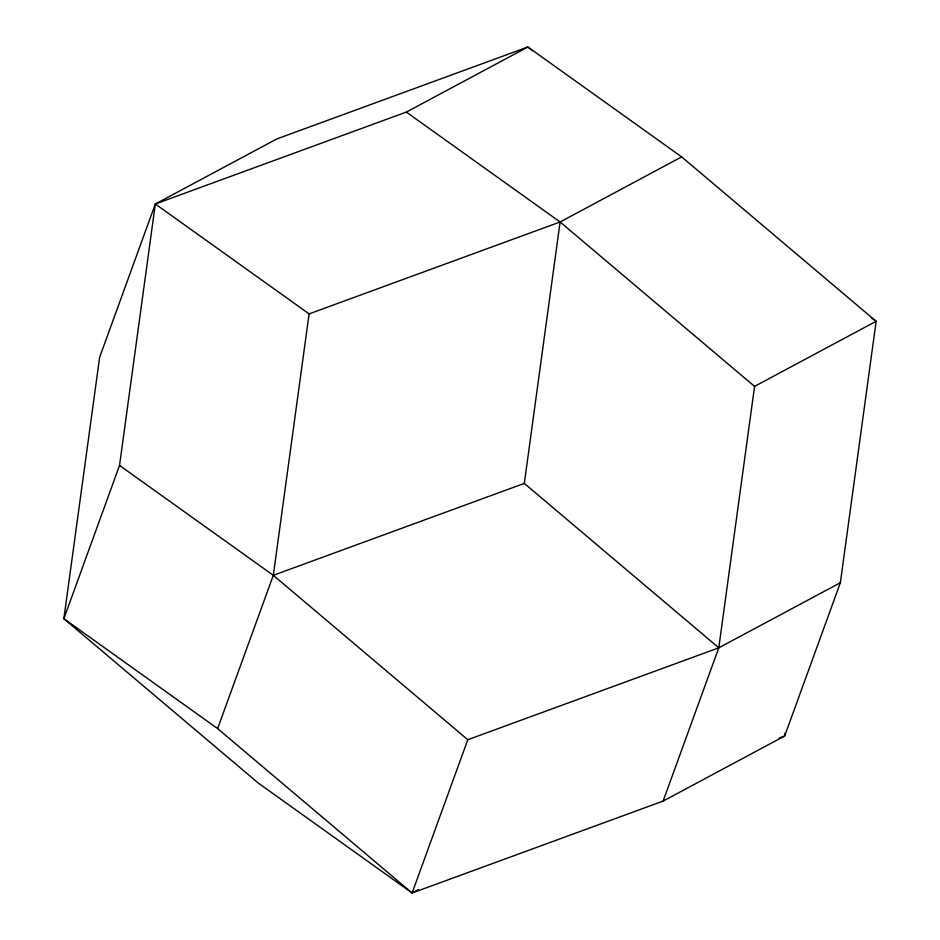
<?xml version="1.0" encoding="UTF-8"?>
<svg xmlns="http://www.w3.org/2000/svg" width="940" height="940" viewBox="0 0 940 940"><rect width="100%" height="100%" fill="white"/><g stroke="black" fill="none" stroke-linecap="round" stroke-linejoin="round"><path stroke-width="1.41" d="M418.57 889.534L412.108 893L217.622 728.594L63.861 618.708L119.544 465.418L155.323 203.992L276.889 138.909L527.892 47L681.664 156.898L876.139 321.292L840.36 582.73L784.677 736.008L663.111 801.091L412.108 893L258.336 783.102L63.861 618.708L99.64 357.271L155.323 203.992L406.339 112.083L527.892 47L532.369 50.784M217.622 728.594L273.317 575.315L309.096 313.889L560.099 221.981L681.653 156.898M840.36 582.73L718.795 647.813L524.32 483.407L560.099 221.981L406.339 112.083M663.111 801.091L718.795 647.813L754.573 386.387L876.139 321.292L871.368 317.885M785.076 733.106L784.677 736.008L779.154 738.029M412.108 893L467.791 739.721L718.795 647.813M119.544 465.418L273.317 575.315L524.32 483.407M155.323 203.992L309.096 313.889M560.099 221.981L754.573 386.387M273.317 575.315L467.791 739.721"/></g></svg>
